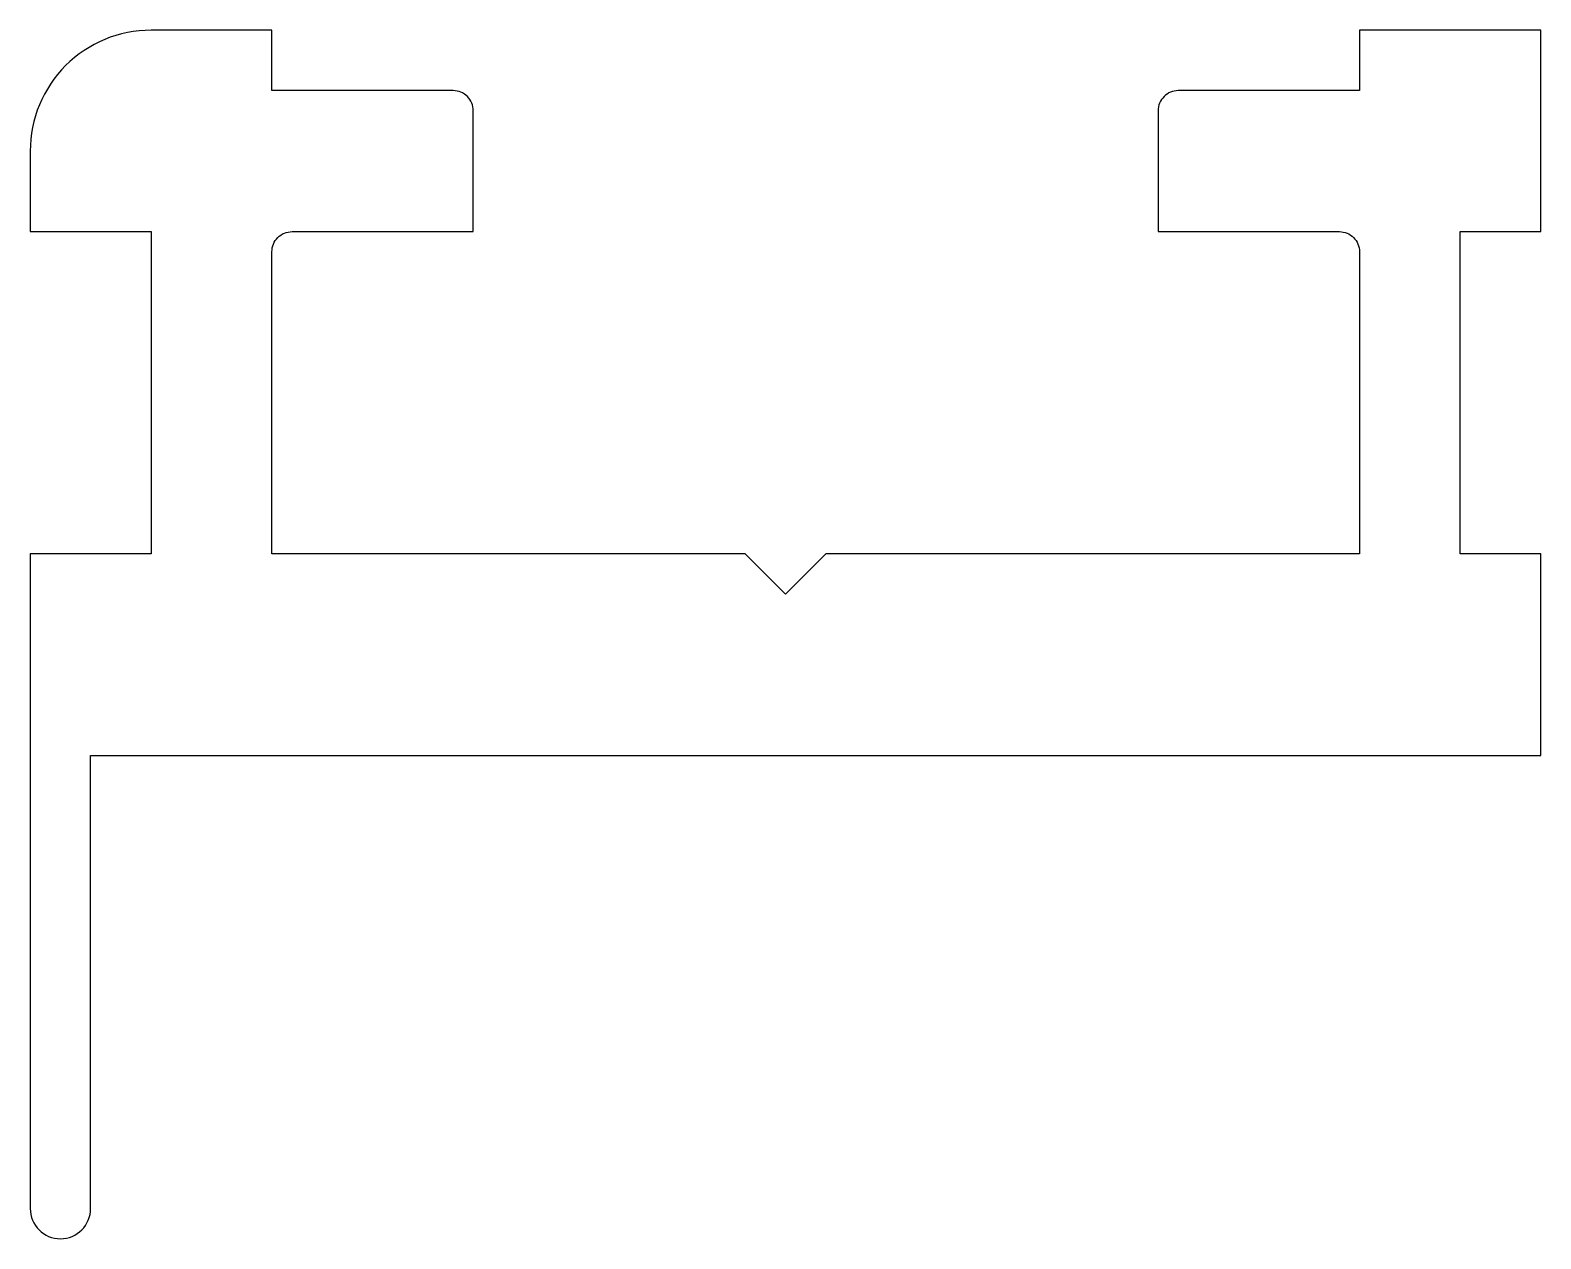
# Model space of a CAD drawing. Extents: x 239.1 to 276.6, y 241.3 to 271.3.
import ezdxf

# ---------------------------------------------------------------- set-up
doc = ezdxf.new("R2010")
doc.units = 0
doc.layers.add('ANA', color=220, linetype='CONTINUOUS')

msp = doc.modelspace()

# ---------------------------------------------------------------- linework, layer by layer
at = {"layer": 'ANA'}
msp.add_lwpolyline([(272.121, 271.342), (272.121, 269.842), (267.621, 269.842, 0.414214), (267.121, 269.342), (267.121, 266.342), (271.621, 266.342, -0.414214), (272.121, 265.842), (272.121, 258.342), (258.871, 258.342), (257.871, 257.342), (256.871, 258.342), (245.121, 258.342), (245.121, 265.842, -0.414214), (245.621, 266.342), (250.121, 266.342), (250.121, 269.342, 0.414214), (249.621, 269.842), (245.121, 269.842), (245.121, 271.342), (242.121, 271.342, 0.414214), (239.121, 268.342), (239.121, 266.342), (242.121, 266.342), (242.121, 258.342), (239.121, 258.342), (239.121, 242.092, 1), (240.621, 242.092), (240.621, 253.342), (276.621, 253.342), (276.621, 258.342), (274.621, 258.342), (274.621, 266.342), (276.621, 266.342), (276.621, 271.342)], format="xyb", close=True, dxfattribs=at)

doc.saveas('drawing.dxf')
